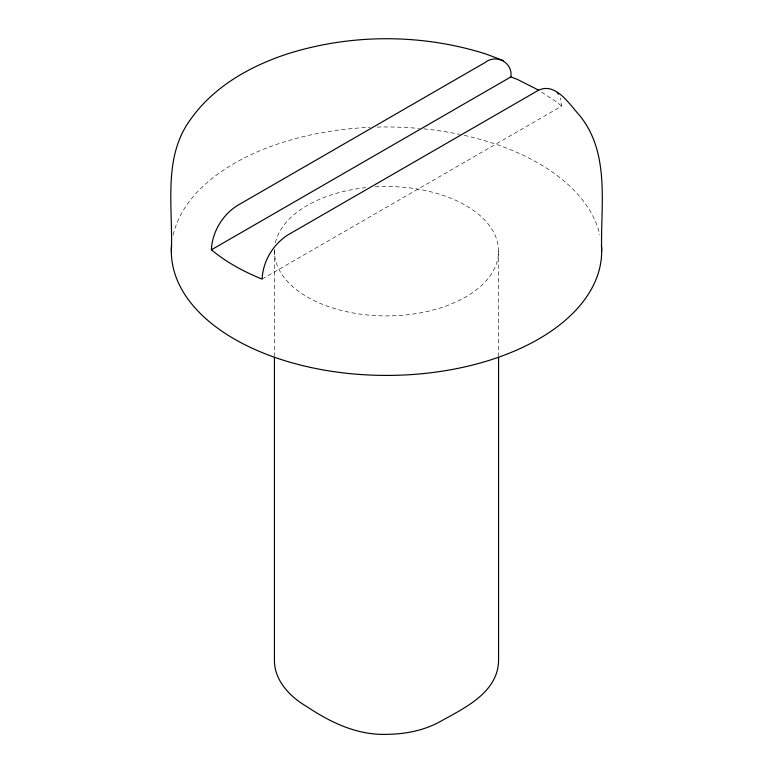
<?xml version="1.0" encoding="UTF-8"?>
<svg xmlns="http://www.w3.org/2000/svg" width="773" height="773" viewBox="0 0 773 773"><rect width="100%" height="100%" fill="white"/><g stroke="black" fill="none" stroke-linecap="round" stroke-linejoin="round"><path stroke-width="0.58" stroke-dasharray="3.87 2.9" d="M262.105 279.092L561.604 106.181L560.222 97.968M541.573 92.084L557.198 102.374L561.604 106.181M498.566 251.196L498.566 356.092M274.434 251.196L274.434 356.092M375.234 186.824A112.066 64.7 0 0 1 498.382 247.563A112.066 64.7 0 0 1 387.824 315.896A112.066 64.7 0 0 1 274.492 249.08M275.391 242.751A112.066 64.7 0 0 1 365.842 187.607M173.181 234.982A215.165 124.221 0 0 1 370.083 127.332M377.118 127.091A215.165 124.221 0 0 1 419.227 128.424M423.855 128.859A215.165 124.221 0 0 1 459.713 134.386M464.302 135.381A215.165 124.221 0 0 1 599.819 234.982"/><path stroke-width="1.16" d="M601.665 251.196C600.331 206.14 610.699 153.711 579.692 115.535C569.025 103.959 554.444 79.522 535.747 91.832L287.962 234.886C273.043 244.355 262.897 261.4 262.105 279.092C243.978 271.835 226.46 262.308 211.396 249.814C212.179 232.122 222.334 215.068 237.253 205.608L485.038 62.545C496.218 53.646 512.943 62.458 510.895 76.904L517.485 79.445L538.646 90.161M211.396 249.814L510.895 76.904M503.32 60.565L486.091 54.062C421.826 33.616 351.174 33.616 286.909 54.062L284.184 54.98C247.814 67.377 212.614 87.832 190.245 119.863C162.436 157.798 173.22 207.705 171.335 251.196M557.246 92.431L558.444 94.267M498.566 357.29L498.566 661.118C497.512 692.898 464.129 708.174 440.33 721.48C423.981 730.611 405.081 734.186 386.5 734.35C357.57 735.307 330.757 722.61 307.258 706.87C290.667 697.275 274.801 681.467 274.434 661.118L274.434 357.29M601.433 245.399A215.165 124.221 0 0 1 386.5 375.417A215.165 124.221 0 0 1 171.567 245.399"/></g></svg>
